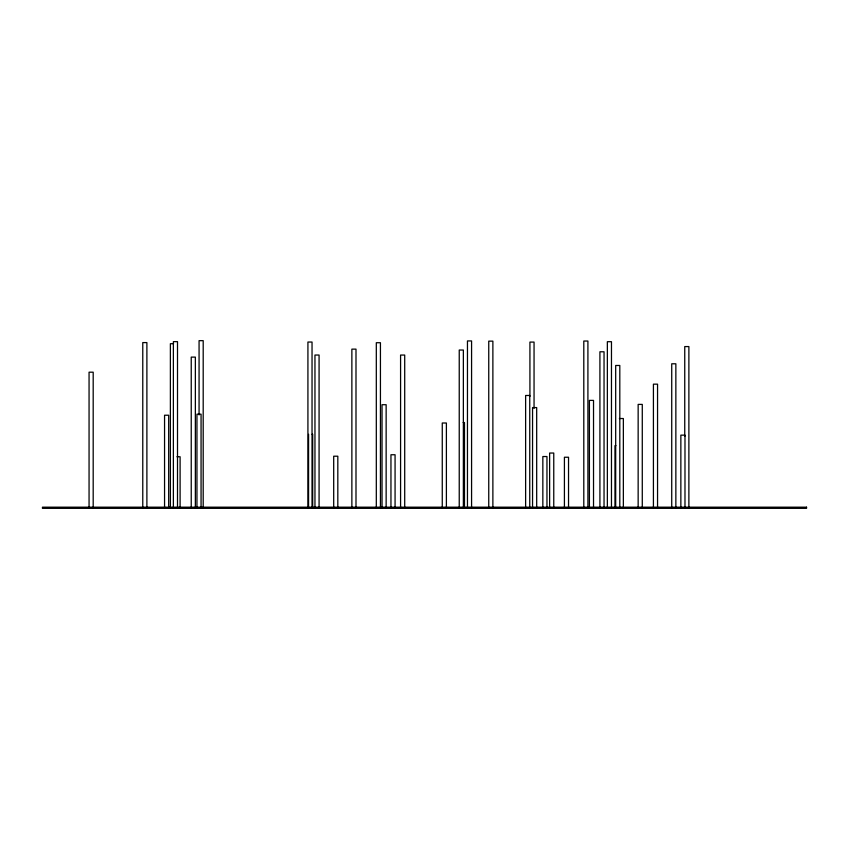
<?xml version="1.0" encoding="UTF-8"?>
<svg xmlns="http://www.w3.org/2000/svg" width="849" height="849" viewBox="0 0 849 849"><rect width="100%" height="100%" fill="white"/><g stroke="black" fill="none" stroke-linecap="round" stroke-linejoin="round"><path stroke-width="1.27" d="M173.578 343.696L170.384 343.696L170.384 507.755M619.377 418.525L623.357 418.525L623.357 507.755M463.172 422.537L464.477 422.537L464.477 507.755M308.569 434.285L308.569 507.755M312.082 434.285L312.687 434.285L312.687 507.755M615.896 445.661L614.973 445.661L614.973 507.755M176.91 456.762L180.105 456.762L180.105 507.755M688.879 507.755L688.879 346.572L684.75 346.572L684.75 436.407M684.984 507.755L684.984 435.144L680.856 435.144L680.856 507.755M675.857 507.755L675.857 363.786L671.729 363.786L671.729 507.755M657.551 507.755L657.551 384.162L653.422 384.162L653.422 507.755M642.279 507.755L642.279 404.4L638.151 404.4L638.151 507.755M619.802 507.755L619.802 365.473L615.684 365.473L615.684 507.755M611.471 507.755L611.471 341.701L607.353 341.701L607.353 507.755M604.042 507.755L604.042 351.783L599.914 351.783L599.914 507.755M593.525 507.755L593.525 400.388L589.408 400.388L589.408 507.755M587.911 507.755L587.911 341.033L583.794 341.033L583.794 507.755M568.533 507.755L568.533 457.24L564.415 457.24L564.415 507.755M553.76 507.755L553.76 453.037L549.632 453.037L549.632 507.755M546.958 507.755L546.958 456.529L542.84 456.529L542.84 507.755M536.685 507.755L536.685 407.584L532.556 407.584L532.556 507.755M534.053 408.358L534.053 342.083L529.925 342.083L529.925 396.43M529.744 507.755L529.744 395.475L525.627 395.475L525.627 507.755M492.876 507.755L492.876 341.139L488.748 341.139L488.748 507.755M471.577 507.755L471.577 340.937L467.459 340.937L467.459 507.755M463.363 507.755L463.363 350.032L459.235 350.032L459.235 507.755M446.394 507.755L446.394 423.004L442.265 423.004L442.265 507.755M404.708 507.755L404.708 355.052L400.579 355.052L400.579 507.755M395.072 507.755L395.072 454.746L390.954 454.746L390.954 507.755M386.146 507.755L386.146 404.708L382.029 404.708L382.029 507.755M380.437 507.755L380.437 342.72L376.309 342.72L376.309 507.755M355.996 507.755L355.996 349.13L351.868 349.13L351.868 507.755M337.817 507.755L337.817 456.21L333.699 456.21L333.699 507.755M319.075 507.755L319.075 355.041L314.958 355.041L314.958 507.755M312.039 507.755L312.039 342.041L307.922 342.041L307.922 507.755M203.198 507.755L203.198 340.661L199.069 340.661L199.069 414.928M201.064 507.755L201.064 414.174L196.947 414.174L196.947 507.755M195.355 507.755L195.355 357.111L191.237 357.111L191.237 507.755M177.505 507.755L177.505 341.648L173.376 341.648L173.376 507.755M168.675 507.755L168.675 415.225L164.557 415.225L164.557 507.755M146.888 507.755L146.888 342.593L142.77 342.593L142.77 507.755M93.188 507.755L93.188 372.191L89.06 372.191L89.06 507.755M806.55 507.182L42.45 507.182L42.45 508.339L806.55 508.339L806.55 507.182"/></g></svg>
